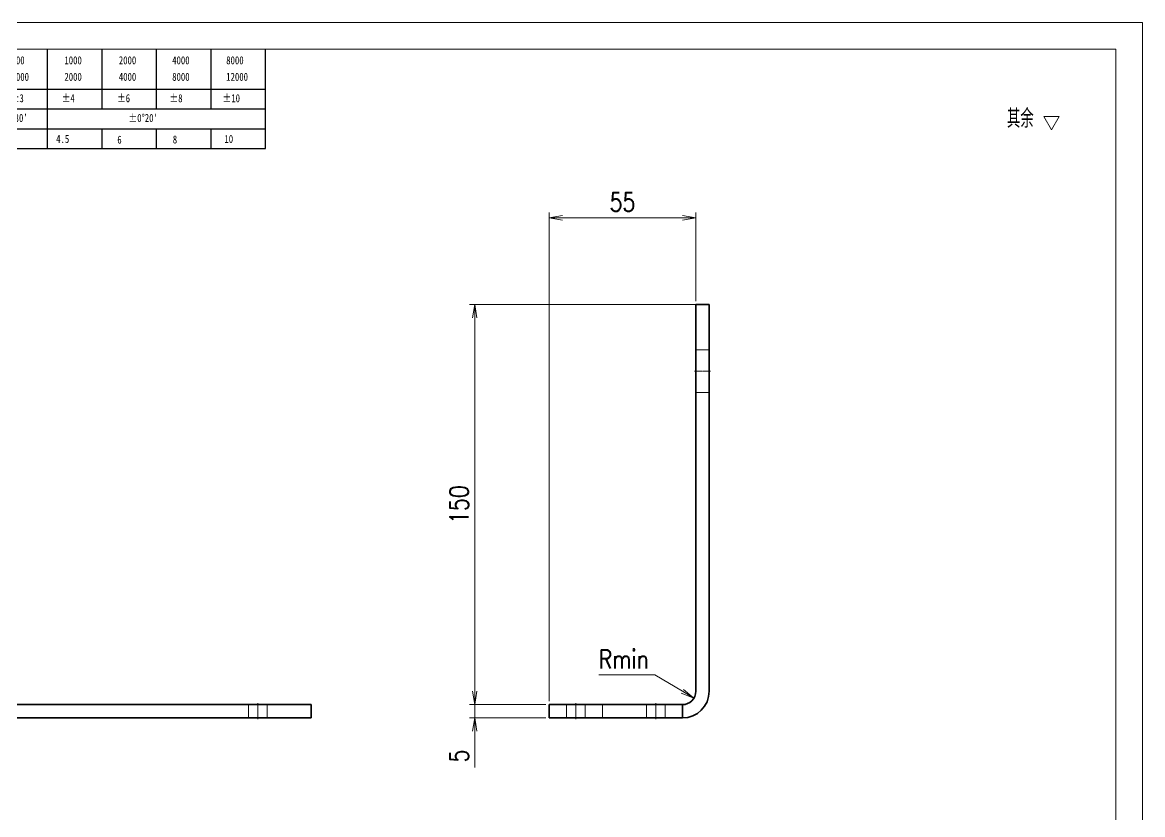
# Model space of a CAD drawing. Header units: millimetres. Extents: x 1333 to 142399, y -42879 to -5704.
# Drawn here: x 75319.3 to 75739.3, y -10727 to -10430 of the extents above; entities that cross this region are included whole.
import ezdxf

# ---------------------------------------------------------------- set-up
doc = ezdxf.new("R2010")
doc.units = ezdxf.units.MM
doc.header["$LTSCALE"] = 0.5
for name, pattern in [('AM_ISO02W050x2', [3.75, 3, -0.75]), ('AM_ISO08W050x2', [9, 6, -0.75, 1.5, -0.75]), ('DOT2', [0.125, 0, -0.125])]:
    doc.linetypes.add(name, pattern=pattern)
doc.layers.add('DIM', color=3, linetype='Continuous')
doc.layers.add('图\\M+19E79\\M+195B6\\M+18E9A', color=7, linetype='Continuous')
for name, color, linetype, lineweight in [('中心线', 2, 'AM_ISO08W050x2', 18), ('图框', 7, 'Continuous', 18), ('标注线', 3, 'Continuous', 18), ('粗实线', 7, 'Continuous', 35), ('虚线', 1, 'AM_ISO02W050x2', 18)]:
    doc.layers.add(name, color=color, linetype=linetype, lineweight=lineweight)
doc.layers.add('打印', color=7, linetype='Continuous', lineweight=15, plot=False)
doc.layers.add('打印-禁用', color=7, linetype='Continuous', lineweight=15, plot=False)
doc.styles.add('DIM', font='romans.shx', dxfattribs={"width": 0.8, "bigfont": 'bigfont.shx'})
doc.styles.add('国标', font='simfang.ttf', dxfattribs={"width": 0.8})
doc.styles.add('机械长仿宋', font='gbenor.shx', dxfattribs={"height": 1, "bigfont": 'gbcbig.shx'})
doc.dimstyles.new('XR 1-2$0', dxfattribs={"dimscale": 2, "dimtxt": 3.5, "dimasz": 2.5, "dimexe": 1, "dimexo": 0.625, "dimgap": 1.2, "dimtad": 1, "dimdsep": 46, "dimtxsty": 'DIM', "dimblk": 'OPEN', "dimcen": 0, "dimclrd": 8, "dimclre": 8, "dimclrt": 2, "dimazin": 2, "dimtfac": 0.5, "dimtmove": 0, "dimatfit": 3, "dimldrblk": 'OPEN', "dimfxl": 0, "dimtolj": 2, "dimlwd": 13, "dimlwe": 13, "dimarcsym": 0})
doc.dimstyles.new('XR 1-2$4', dxfattribs={"dimscale": 2, "dimtxt": 3.5, "dimasz": 2.5, "dimexe": 1, "dimexo": 0.625, "dimgap": 1.2, "dimtad": 1, "dimtoh": 1, "dimdsep": 46, "dimtxsty": 'DIM', "dimblk": 'OPEN', "dimcen": 0, "dimclrd": 8, "dimclre": 8, "dimclrt": 2, "dimazin": 2, "dimtfac": 0.5, "dimtofl": 0, "dimtmove": 0, "dimatfit": 3, "dimldrblk": 'OPEN', "dimfxl": 0, "dimtolj": 2, "dimlwd": 18, "dimlwe": 18, "dimarcsym": 0})

# ---------------------------------------------------------------- blocks, each defined once
blk = doc.blocks.new('GZDEH零件A3图框V01版')
at = {"layer": '图\\M+19E79\\M+195B6\\M+18E9A', "color": 9}
for p, q in [((3072.2, -1561.98), (3072.2, -1554.46)), ((3082.42, -1561.98), (3082.42, -1554.46)), ((3092.64, -1561.98), (3092.64, -1554.46)), ((3102.86, -1561.98), (3102.86, -1554.46)), ((3113.09, -1573.08), (3113.09, -1554.46)), ((2996.09, -1561.98), (3113.09, -1561.98)), ((3072.2, -1573.08), (3072.2, -1561.98)), ((3082.42, -1565.68), (3082.42, -1561.98)), ((3092.64, -1565.68), (3092.64, -1561.98)), ((3102.86, -1565.68), (3102.86, -1561.98)), ((2996.09, -1565.68), (3113.09, -1565.68)), ((2996.09, -1569.38), (3113.09, -1569.38)), ((3082.42, -1573.08), (3082.42, -1569.48)), ((3092.64, -1573.08), (3092.64, -1569.38)), ((3102.86, -1573.08), (3102.86, -1569.38)), ((2990.09, -1573.08), (3113.09, -1573.08))]:
    blk.add_line(p, q, dxfattribs=at)
at = {"layer": '图框', "linetype": 'Continuous'}
for p, q in [((3272.49, -1554.46), (2882.49, -1554.46)), ((3272.49, -1832.96), (3272.49, -1554.46))]:
    blk.add_line(p, q, dxfattribs=at)
at = {"layer": '打印-禁用', "linetype": 'Continuous'}
for p, q in [((3277.49, -1549.46), (2857.49, -1549.46)), ((3277.49, -1846.46), (3277.49, -1549.46))]:
    blk.add_line(p, q, dxfattribs=at)
at = {"layer": '图\\M+19E79\\M+195B6\\M+18E9A', "color": 9, "style": '国标', "width": 0.8}
for s, p in [('400', (3065.46, -1557.31)), ('1000', (3075.36, -1557.31)), ('2000', (3085.57, -1557.31)), ('4000', (3095.57, -1557.31)), ('8000', (3105.7, -1557.31)), ('1000', (3065.46, -1560.41)), ('2000', (3075.36, -1560.41)), ('4000', (3085.57, -1560.41)), ('8000', (3095.57, -1560.41)), ('12000', (3105.7, -1560.41)), ('±3', (3065.3, -1564.42)), ('±4', (3074.85, -1564.42)), ('±6', (3085.22, -1564.42)), ('±8', (3095.06, -1564.42)), ('±10', (3105.02, -1564.42)), ("±0%%D30'", (3062.98, -1568.12)), ("±0%%D20'", (3087.38, -1568.12)), ('4.5', (3073.82, -1572.05)), ('6', (3085.28, -1572.19)), ('8', (3095.68, -1572.15)), ('10', (3105.36, -1572.06))]:
    blk.add_text(s, height=1.5, dxfattribs=at).set_placement(p)
blk = doc.blocks.new('DEH A3')
at = {"layer": '图框'}
blk.add_blockref('GZDEH零件A3图框V01版', (-2857.49, 1846.46), dxfattribs=at)
blk = doc.blocks.new('FINISHER_1')
at = {"layer": '标注线'}
for p, q in [((0, 0), (-1.44, 2.5)), ((-1.44, 2.5), (1.44, 2.5)), ((1.44, 2.5), (0, 0))]:
    blk.add_line(p, q, dxfattribs=at)
blk = doc.blocks.new('其余12.5')
blk.add_blockref('FINISHER_1', (0, 0))
at = {"layer": '标注线', "color": 7, "linetype": 'DOT2', "style": '机械长仿宋'}
blk.add_text('其余', height=3.5, dxfattribs=at).set_placement((-8.38, 0.4))
blk = doc.blocks.new('_Open')
at = {"color": 0, "linetype": 'ByBlock', "lineweight": -2}
for p, q in [((-1, 0.167), (0, 0)), ((-1, -0.167), (0, 0)), ((0, 0), (-1, 0))]:
    blk.add_line(p, q, dxfattribs=at)
blk = doc.blocks.new('*D218')
at = {"layer": 'Defpoints', "color": 0, "transparency": 16777216}
for p in [(75488.85, -10535.77), (75574.23, -10535.77), (75516.73, -10685.77)]:
    blk.add_point(p, dxfattribs=at)
at = {"layer": 'DIM', "color": 8, "lineweight": 13, "transparency": 16777216}
for p, q in [((75572.98, -10535.77), (75486.85, -10535.77)), ((75488.85, -10680.77), (75488.85, -10540.77)), ((75515.48, -10685.77), (75486.85, -10685.77))]:
    blk.add_line(p, q, dxfattribs=at)
at = {"layer": 'DIM', "color": 8, "lineweight": 13, "transparency": 16777216, "xscale": 5, "yscale": 5, "zscale": 5}
for p, rotation in [((75488.85, -10535.77), 90), ((75488.85, -10685.77), 270)]:
    blk.add_blockref('_Open', p, dxfattribs=dict(at, rotation=rotation))
at = {"layer": 'DIM', "color": 2, "transparency": 16777216, "insert": (75482.95, -10610.77), "char_height": 7, "attachment_point": 5, "rotation": 90, "style": 'DIM'}
blk.add_mtext('\\A2;150', dxfattribs=at)
blk = doc.blocks.new('*D219')
at = {"layer": 'Defpoints', "color": 0, "transparency": 16777216}
for p in [(75516.73, -10685.77), (75488.85, -10690.77), (75516.73, -10690.77)]:
    blk.add_point(p, dxfattribs=at)
at = {"layer": 'DIM', "color": 8, "lineweight": 13, "transparency": 16777216}
for p, q in [((75488.85, -10680.77), (75488.85, -10675.77)), ((75515.48, -10685.77), (75486.85, -10685.77)), ((75488.85, -10685.77), (75488.85, -10690.77)), ((75515.48, -10690.77), (75486.85, -10690.77)), ((75488.85, -10695.77), (75488.85, -10709.3))]:
    blk.add_line(p, q, dxfattribs=at)
at = {"layer": 'DIM', "color": 8, "lineweight": 13, "transparency": 16777216, "xscale": 5, "yscale": 5, "zscale": 5}
for p, rotation in [((75488.85, -10685.77), 270), ((75488.85, -10690.77), 90)]:
    blk.add_blockref('_Open', p, dxfattribs=dict(at, rotation=rotation))
at = {"layer": 'DIM', "color": 2, "transparency": 16777216, "insert": (75482.95, -10705.04), "char_height": 7, "attachment_point": 5, "rotation": 90, "style": 'DIM'}
blk.add_mtext('\\A2;5', dxfattribs=at)
blk = doc.blocks.new('*D220')
at = {"layer": 'Defpoints', "color": 0, "transparency": 16777216}
for p in [(75571.73, -10503.27), (75571.73, -10535.77), (75516.73, -10685.77)]:
    blk.add_point(p, dxfattribs=at)
at = {"layer": 'DIM', "color": 8, "lineweight": 13, "transparency": 16777216}
for p, q in [((75516.73, -10684.52), (75516.73, -10501.27)), ((75521.73, -10503.27), (75566.73, -10503.27)), ((75571.73, -10534.52), (75571.73, -10501.27))]:
    blk.add_line(p, q, dxfattribs=at)
at = {"layer": 'DIM', "color": 8, "lineweight": 13, "transparency": 16777216, "xscale": 5, "yscale": 5, "zscale": 5, "rotation": 180}
blk.add_blockref('_Open', (75516.73, -10503.27), dxfattribs=at)
at = {"layer": 'DIM', "color": 8, "lineweight": 13, "transparency": 16777216, "xscale": 5, "yscale": 5, "zscale": 5}
blk.add_blockref('_Open', (75571.73, -10503.27), dxfattribs=at)
at = {"layer": 'DIM', "color": 2, "transparency": 16777216, "insert": (75544.23, -10497.37), "char_height": 7, "attachment_point": 5, "style": 'DIM'}
blk.add_mtext('\\A2;55', dxfattribs=at)
blk = doc.blocks.new('*D221')
at = {"layer": 'Defpoints', "color": 0, "transparency": 16777216}
for p in [(75566.73, -10680.77), (75571.02, -10683.34)]:
    blk.add_point(p, dxfattribs=at)
at = {"layer": 'DIM', "color": 8, "lineweight": 18, "transparency": 16777216}
for p, q in [((75535.37, -10674.61), (75556.43, -10674.61)), ((75556.43, -10674.61), (75566.73, -10680.77))]:
    blk.add_line(p, q, dxfattribs=at)
at = {"layer": 'DIM', "color": 8, "lineweight": 18, "transparency": 16777216, "xscale": 5, "yscale": 5, "zscale": 5, "rotation": 329.1078764669236}
blk.add_blockref('_Open', (75571.02, -10683.34), dxfattribs=at)
at = {"layer": 'DIM', "color": 2, "transparency": 16777216, "insert": (75544.7, -10668.71), "char_height": 7, "attachment_point": 5, "style": 'DIM'}
blk.add_mtext('\\A2;\\A2;Rmin', dxfattribs=at)

msp = doc.modelspace()

# ---------------------------------------------------------------- linework, layer by layer
at = {"layer": '中心线', "ltscale": 0.15}
msp.add_line((75571.232, -10560.771), (75577.232, -10560.771), dxfattribs=at)
at = {"layer": '中心线', "ltscale": 0.150024}
for p, q in [((75407.491, -10685.271), (75407.491, -10691.272)), ((75526.732, -10685.271), (75526.732, -10691.272)), ((75556.732, -10685.271), (75556.732, -10691.272))]:
    msp.add_line(p, q, dxfattribs=at)
at = {"layer": '打印'}
msp.add_lwpolyline([(74899.252, -10430.001), (75739.252, -10430.001), (75739.252, -11024.001), (74899.252, -11024.001)], close=True, dxfattribs=at)
at = {"layer": '粗实线'}
for p, q in [((75571.732, -10680.771), (75571.732, -10535.771)), ((75576.732, -10680.771), (75576.732, -10535.771)), ((75427.491, -10685.771), (75127.491, -10685.771)), ((75516.732, -10685.771), (75566.732, -10685.771)), ((75427.491, -10690.771), (75127.491, -10690.771)), ((75516.732, -10690.771), (75566.732, -10690.771))]:
    msp.add_line(p, q, dxfattribs=at)
at = {"layer": '粗实线', "ltscale": 0.125}
for p, q in [((75571.732, -10535.771), (75576.732, -10535.771)), ((75427.491, -10690.771), (75427.491, -10685.771)), ((75516.732, -10690.771), (75516.732, -10685.771)), ((75566.732, -10685.771), (75566.732, -10690.771))]:
    msp.add_line(p, q, dxfattribs=at)
at = {"layer": '粗实线'}
for radius in [5, 10]:
    msp.add_arc((75566.732, -10680.771), radius, 270, 0, dxfattribs=at)
at = {"layer": '虚线', "ltscale": 0.125}
for p, q in [((75571.732, -10552.771), (75576.732, -10552.771)), ((75571.732, -10568.771), (75576.732, -10568.771)), ((75403.991, -10685.771), (75403.991, -10690.771)), ((75403.991, -10685.771), (75403.991, -10690.771)), ((75410.991, -10685.771), (75410.991, -10690.771)), ((75410.991, -10685.771), (75410.991, -10690.771)), ((75523.232, -10685.771), (75523.232, -10690.771)), ((75530.232, -10685.771), (75530.232, -10690.771)), ((75536.732, -10690.771), (75536.732, -10685.771)), ((75553.232, -10685.771), (75553.232, -10690.771)), ((75560.232, -10685.771), (75560.232, -10690.771))]:
    msp.add_line(p, q, dxfattribs=at)

# ---------------------------------------------------------------- block references
at = {"layer": '图框', "xscale": 2, "yscale": 2, "zscale": 2}
msp.add_blockref('DEH A3', (74899.252, -11024.001), dxfattribs=at)
at = {"layer": '标注线', "xscale": 2, "yscale": 2, "zscale": 2}
msp.add_blockref('其余12.5', (75705.139, -10470.316), dxfattribs=at)

# ---------------------------------------------------------------- dimensions: what is measured, and where the dimension line sits
at = {"layer": 'DIM', "color": 7}
dim = msp.add_linear_dim(base=(75571.732, -10503.265), p1=(75516.732, -10685.771), p2=(75571.732, -10535.771), dimstyle='XR 1-2$0', dxfattribs=at)
dim.commit()
dim.dimension.update_dxf_attribs({"geometry": '*D220', "text_midpoint": (75544.232, -10497.365)})
for base, p2, picture, middle in [((75488.853, -10535.771), (75574.232, -10535.771), '*D218', (75482.953, -10610.771)), ((75488.853, -10690.771), (75516.732, -10690.771), '*D219', (75482.953, -10705.037))]:
    dim = msp.add_linear_dim(base=base, p1=(75516.732, -10685.771), p2=p2, angle=90, dimstyle='XR 1-2$0', dxfattribs=at)
    dim.commit()
    dim.dimension.update_dxf_attribs({"geometry": picture, "text_midpoint": middle})
dim = msp.add_radius_dim(center=(75566.732, -10680.771), mpoint=(75571.022, -10683.338), text='\\A2;Rmin', dimstyle='XR 1-2$4', override={"dimtxsty": 'DIM'}, dxfattribs=at)
dim.commit()
dim.dimension.update_dxf_attribs({"geometry": '*D221', "text_midpoint": (75544.701, -10674.61), "dimtype": 164})

doc.saveas('drawing.dxf')
